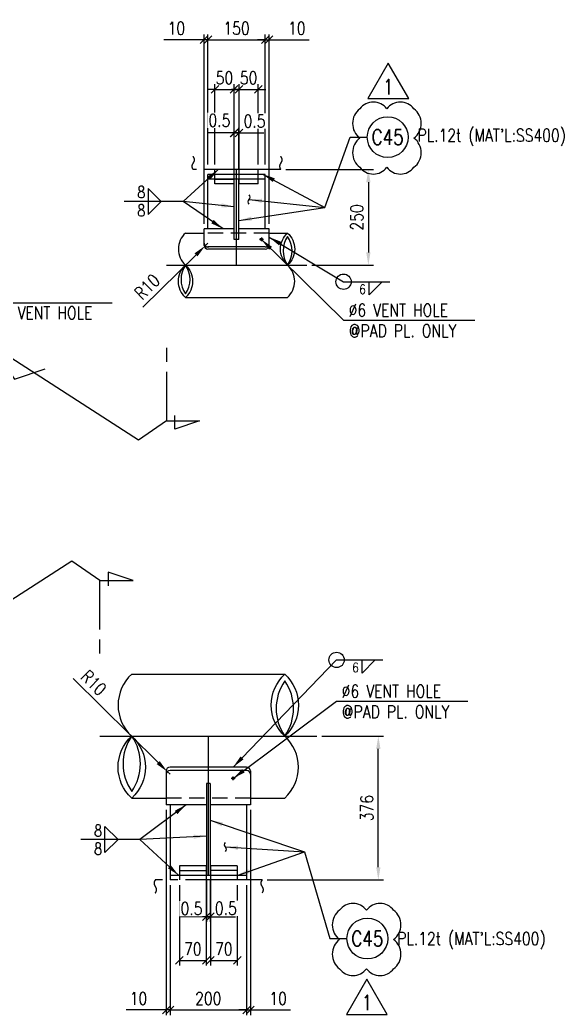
# Model space of a CAD drawing. Header units: millimetres. Extents: x 0 to 91981, y -132907 to 77676.
# Drawn here: x 68178 to 72444, y 6630 to 14434 of the extents above; entities that cross this region are included whole.
import ezdxf
from ezdxf.enums import TextEntityAlignment as Align

# ---------------------------------------------------------------- set-up
doc = ezdxf.new("R2010")
doc.units = ezdxf.units.MM
doc.header["$LTSCALE"] = 60
for name, pattern in [('JNK-CENTER', [34, 30, -1.5, 1, -1.5]), ('JNK-HIDDEN', [3, 2, -1]), ('JNK-PHANTOM', [15, 10, -1, 1, -1, 1, -1])]:
    doc.linetypes.add(name, pattern=pattern)
for name, color, linetype in [('CEN-R', 1, 'JNK-CENTER'), ('CON-C', 4, 'Continuous'), ('CON-G', 3, 'Continuous'), ('CON-W', 7, 'Continuous'), ('CON-Y', 2, 'Continuous'), ('Dim-W', 7, 'Continuous'), ('HID-Y', 2, 'JNK-HIDDEN'), ('PHA-M', 6, 'JNK-PHANTOM'), ('PHA-W', 7, 'JNK-PHANTOM'), ('rev-1', 2, 'Continuous'), ('rev-2', 2, 'Continuous'), ('TXT-C', 4, 'Continuous'), ('TXT-Y', 2, 'Continuous')]:
    doc.layers.add(name, color=color, linetype=linetype)
doc.styles.add('DESCRIPTION', font='SIMPLEX', dxfattribs={"width": 0.85})
doc.styles.add('SIMPLEX', font='simplex.shx', dxfattribs={"width": 0.8})
doc.dimstyles.new('DIM40X3', dxfattribs={"dimscale": 40, "dimtxt": 2.5, "dimasz": 2.5, "dimexe": 1, "dimexo": 1, "dimgap": 1, "dimtad": 1, "dimdec": 1, "dimlfac": 0.333333, "dimdsep": 46, "dimtxsty": 'SIMPLEX', "dimcen": 0, "dimclrd": 256, "dimclre": 256, "dimclrt": 2, "dimadec": 1, "dimazin": 2, "dimtfac": 1, "dimtdec": 1, "dimtix": 1, "dimtmove": 2, "dimatfit": 2, "dimfxl": 1, "dimarcsym": 1})

# ---------------------------------------------------------------- blocks, each defined once
blk = doc.blocks.new('_Oblique')
at = {"color": 0, "linetype": 'ByBlock', "lineweight": -2}
blk.add_line((-0.5, -0.5), (0.5, 0.5), dxfattribs=at)
blk = doc.blocks.new('*D394')
at = {"layer": 'CON-W', "lineweight": -2, "transparency": 16777216}
for p, q in [((69428.3, 7649.4), (69428.3, 7018.7)), ((69638.3, 7649.4), (69638.3, 7018.7)), ((69428.3, 7058.7), (69638.3, 7058.7))]:
    blk.add_line(p, q, dxfattribs=at)
at = {"layer": 'DEFPOINTS', "color": 0, "transparency": 16777216}
for p in [(69428.3, 7689.4), (69638.3, 7689.4), (69638.3, 7058.7)]:
    blk.add_point(p, dxfattribs=at)
at = {"layer": 'CON-W', "lineweight": -2, "transparency": 16777216, "xscale": 60, "yscale": 60, "zscale": 60, "rotation": 180}
blk.add_blockref('_Oblique', (69428.3, 7058.7), dxfattribs=at)
at = {"layer": 'CON-W', "lineweight": -2, "transparency": 16777216, "xscale": 60, "yscale": 60, "zscale": 60}
blk.add_blockref('_Oblique', (69638.3, 7058.7), dxfattribs=at)
at = {"layer": 'CON-W', "color": 2, "transparency": 16777216, "insert": (69533.3, 7148.7), "char_height": 100, "attachment_point": 5, "style": 'SIMPLEX'}
blk.add_mtext('70', dxfattribs=at)
blk = doc.blocks.new('*D395')
at = {"layer": 'CON-W', "lineweight": -2, "transparency": 16777216}
for p, q in [((69671.3, 7649.4), (69671.3, 7018.7)), ((69881.3, 7649.4), (69881.3, 7018.7)), ((69671.3, 7058.7), (69881.3, 7058.7))]:
    blk.add_line(p, q, dxfattribs=at)
at = {"layer": 'DEFPOINTS', "color": 0, "transparency": 16777216}
for p in [(69671.3, 7689.4), (69881.3, 7689.4), (69881.3, 7058.7)]:
    blk.add_point(p, dxfattribs=at)
at = {"layer": 'CON-W', "lineweight": -2, "transparency": 16777216, "xscale": 60, "yscale": 60, "zscale": 60, "rotation": 180}
blk.add_blockref('_Oblique', (69671.3, 7058.7), dxfattribs=at)
at = {"layer": 'CON-W', "lineweight": -2, "transparency": 16777216, "xscale": 60, "yscale": 60, "zscale": 60}
blk.add_blockref('_Oblique', (69881.3, 7058.7), dxfattribs=at)
at = {"layer": 'CON-W', "color": 2, "transparency": 16777216, "insert": (69776.3, 7148.7), "char_height": 100, "attachment_point": 5, "style": 'SIMPLEX'}
blk.add_mtext('70', dxfattribs=at)
blk = doc.blocks.new('weld-sy1')
blk.add_lwpolyline([(0, 2.56), (2.56, 0), (0, -2.56)], close=True)
at = {"style": 'DESCRIPTION', "width": 0.8}
for p in [(-0.563, 0.592), (-0.563, -2.992)]:
    blk.add_attdef('4', text='', height=2.2, dxfattribs=at).set_placement(p, align=Align.RIGHT)
for p in [(3.018, 0.57), (3.018, -2.87)]:
    blk.add_attdef('50-150', p, '', height=2.2, dxfattribs=at)
blk = doc.blocks.new('*D492')
at = {"layer": 'CON-W', "lineweight": -2, "transparency": 16777216}
for p, q in [((69651.5, 12683.2), (69630.2, 12662.2)), ((69558.9, 12592.1), (69141.1, 12181.2))]:
    blk.add_line(p, q, dxfattribs=at)
blk.add_arc((69651.5, 12683.2), 30, 180, 300.91988, dxfattribs=at)
at = {"layer": 'CON-W', "transparency": 16777216}
blk.add_solid([(69547.2, 12604), (69570.6, 12580.2), (69630.2, 12662.2)], dxfattribs=at)
at = {"layer": 'DEFPOINTS', "color": 0, "transparency": 16777216}
for p in [(69630.2, 12662.2), (69651.5, 12683.2)]:
    blk.add_point(p, dxfattribs=at)
at = {"layer": 'CON-W', "color": 2, "transparency": 16777216, "insert": (69175.8, 12341.5), "char_height": 100, "attachment_point": 5, "rotation": 44.52551, "style": 'SIMPLEX'}
blk.add_mtext('R10', dxfattribs=at)
blk = doc.blocks.new('weld-sy2')
blk.add_lwpolyline([(2.56, 0), (0, -2.56), (0, 0)])
at = {"style": 'SIMPLEX', "width": 0.8}
blk.add_attdef('4', text='', height=2.2, dxfattribs=at).set_placement((-0.6504, -2.992), align=Align.RIGHT)
blk = doc.blocks.new('*D537')
at = {"lineweight": -2, "transparency": 16777216}
for p, q in [((70263.7, 13260.6), (70949.3, 13260.6)), ((70909.3, 13160.6), (70909.3, 12610.6)), ((70466.5, 12510.6), (70949.3, 12510.6))]:
    blk.add_line(p, q, dxfattribs=at)
at = {"transparency": 16777216}
for points in [[(70892.7, 13160.6), (70926, 13160.6), (70909.3, 13260.6)], [(70892.7, 12610.6), (70926, 12610.6), (70909.3, 12510.6)]]:
    blk.add_solid(points, dxfattribs=at)
at = {"layer": 'DEFPOINTS', "color": 0, "transparency": 16777216}
for p in [(70223.7, 13260.6), (70426.5, 12510.6), (70909.3, 12510.6)]:
    blk.add_point(p, dxfattribs=at)
at = {"color": 2, "transparency": 16777216, "insert": (70819.3, 12885.6), "char_height": 100, "attachment_point": 5, "rotation": 90, "style": 'SIMPLEX'}
blk.add_mtext('250', dxfattribs=at)
blk = doc.blocks.new('pipesece')
at = {"layer": 'CON-W'}
blk.add_lwpolyline([(0.5, 0, 0.44), (0, 0, -0.44), (-0.5, 0, -0.44), (0, 0)], format="xyb", dxfattribs=at)
blk.add_lwpolyline([(-0.4461, 0, 0.31383), (0, 0, 0.31383)], format="xyb", close=True, dxfattribs=at)
blk = doc.blocks.new('*D456')
at = {"layer": 'CON-W', "lineweight": -2, "transparency": 16777216}
for p, q in [((69262.4, 8609.7), (68596.1, 9268.7)), ((69354.8, 8518.3), (69333.5, 8539.4))]:
    blk.add_line(p, q, dxfattribs=at)
at = {"layer": 'CON-W', "transparency": 16777216}
blk.add_solid([(69274.1, 8621.5), (69250.6, 8597.8), (69333.5, 8539.4)], dxfattribs=at)
at = {"layer": 'DEFPOINTS', "color": 0, "transparency": 16777216}
for p in [(69333.5, 8539.4), (69354.8, 8518.3)]:
    blk.add_point(p, dxfattribs=at)
at = {"layer": 'CON-W', "color": 2, "transparency": 16777216, "insert": (68756.9, 9236.3), "char_height": 100, "attachment_point": 5, "rotation": 315.31221, "style": 'SIMPLEX'}
blk.add_mtext('R10', dxfattribs=at)
blk = doc.blocks.new('SECMARK2')
at = {"layer": 'CON-C'}
blk.add_line((0, 0), (-2.72, 0), dxfattribs=at)
blk.add_lwpolyline([(-4.67, 0), (-14.32, 0), (-14.32, 6.51), (-15.93, 1.64), (-13.23, 1.64)], dxfattribs=at)
at = {"layer": 'CON-C', "style": 'SIMPLEX', "width": 0.8}
blk.add_attdef('TAG', (-12.98, 1.18), '', height=3.5, dxfattribs=at)
blk = doc.blocks.new('*D496')
at = {"lineweight": -2, "transparency": 16777216}
for p, q in [((70544.8, 8817.4), (71027.6, 8817.4)), ((70987.6, 7789.4), (70987.6, 8717.4)), ((70116.9, 7689.4), (71027.6, 7689.4))]:
    blk.add_line(p, q, dxfattribs=at)
at = {"transparency": 16777216}
for points in [[(70970.9, 8717.4), (71004.3, 8717.4), (70987.6, 8817.4)], [(70970.9, 7789.4), (71004.3, 7789.4), (70987.6, 7689.4)]]:
    blk.add_solid(points, dxfattribs=at)
at = {"layer": 'DEFPOINTS', "color": 0, "transparency": 16777216}
for p in [(70504.8, 8817.4), (70987.6, 8817.4), (70076.9, 7689.4)]:
    blk.add_point(p, dxfattribs=at)
at = {"color": 2, "transparency": 16777216, "insert": (70897.6, 8253.4), "char_height": 100, "attachment_point": 5, "rotation": 90, "style": 'SIMPLEX'}
blk.add_mtext('376', dxfattribs=at)
blk = doc.blocks.new('*D514')
at = {"layer": 'CON-W', "lineweight": -2, "transparency": 16777216}
for p, q in [((69621.5, 12834.3), (69621.5, 14318.5)), ((69651.5, 13698.9), (69651.5, 14318.5)), ((69621.5, 14278.5), (69307.3, 14278.5)), ((69651.5, 14278.5), (69621.5, 14278.5)), ((69651.5, 14278.5), (69711.5, 14278.5))]:
    blk.add_line(p, q, dxfattribs=at)
at = {"layer": 'DEFPOINTS', "color": 0, "transparency": 16777216}
for p in [(69651.5, 14278.5), (69651.5, 13658.9), (69621.5, 12794.3)]:
    blk.add_point(p, dxfattribs=at)
at = {"layer": 'CON-W', "lineweight": -2, "transparency": 16777216, "xscale": 60, "yscale": 60, "zscale": 60}
blk.add_blockref('_Oblique', (69621.5, 14278.5), dxfattribs=at)
at = {"layer": 'CON-W', "lineweight": -2, "transparency": 16777216, "xscale": 60, "yscale": 60, "zscale": 60, "rotation": 180}
blk.add_blockref('_Oblique', (69651.5, 14278.5), dxfattribs=at)
at = {"layer": 'CON-W', "color": 2, "transparency": 16777216, "insert": (69404.4, 14368.5), "char_height": 100, "attachment_point": 5, "style": 'SIMPLEX'}
blk.add_mtext('10', dxfattribs=at)
blk = doc.blocks.new('*D515')
at = {"layer": 'CON-W', "lineweight": -2, "transparency": 16777216}
for p, q in [((70101.5, 13698.9), (70101.5, 14318.5)), ((70131.5, 12834.3), (70131.5, 14318.5)), ((70101.5, 14278.5), (70041.5, 14278.5)), ((70101.5, 14278.5), (70131.5, 14278.5)), ((70131.5, 14278.5), (70445.8, 14278.5))]:
    blk.add_line(p, q, dxfattribs=at)
at = {"layer": 'DEFPOINTS', "color": 0, "transparency": 16777216}
for p in [(70101.5, 14278.5), (70101.5, 13658.9), (70131.5, 12794.3)]:
    blk.add_point(p, dxfattribs=at)
at = {"layer": 'CON-W', "lineweight": -2, "transparency": 16777216, "xscale": 60, "yscale": 60, "zscale": 60}
blk.add_blockref('_Oblique', (70101.5, 14278.5), dxfattribs=at)
at = {"layer": 'CON-W', "lineweight": -2, "transparency": 16777216, "xscale": 60, "yscale": 60, "zscale": 60, "rotation": 180}
blk.add_blockref('_Oblique', (70131.5, 14278.5), dxfattribs=at)
at = {"layer": 'CON-W', "color": 2, "transparency": 16777216, "insert": (70348.7, 14368.5), "char_height": 100, "attachment_point": 5, "style": 'SIMPLEX'}
blk.add_mtext('10', dxfattribs=at)
blk = doc.blocks.new('*D516')
at = {"layer": 'CON-W', "lineweight": -2, "transparency": 16777216}
for p, q in [((69651.5, 13298.9), (69651.5, 14318.5)), ((70101.5, 13298.9), (70101.5, 14318.5)), ((69651.5, 14278.5), (70101.5, 14278.5))]:
    blk.add_line(p, q, dxfattribs=at)
at = {"layer": 'DEFPOINTS', "color": 0, "transparency": 16777216}
for p in [(70101.5, 14278.5), (69651.5, 13258.9), (70101.5, 13258.9)]:
    blk.add_point(p, dxfattribs=at)
at = {"layer": 'CON-W', "lineweight": -2, "transparency": 16777216, "xscale": 60, "yscale": 60, "zscale": 60, "rotation": 180}
blk.add_blockref('_Oblique', (69651.5, 14278.5), dxfattribs=at)
at = {"layer": 'CON-W', "lineweight": -2, "transparency": 16777216, "xscale": 60, "yscale": 60, "zscale": 60}
blk.add_blockref('_Oblique', (70101.5, 14278.5), dxfattribs=at)
at = {"layer": 'CON-W', "color": 2, "transparency": 16777216, "insert": (69876.5, 14368.5), "char_height": 100, "attachment_point": 5, "style": 'SIMPLEX'}
blk.add_mtext('150', dxfattribs=at)
blk = doc.blocks.new('*D517')
at = {"layer": 'CON-W', "lineweight": -2, "transparency": 16777216}
for p, q in [((69707, 13298.9), (69707, 13929.6)), ((69857, 13298.9), (69857, 13929.6)), ((69707, 13889.6), (69647, 13889.6)), ((69707, 13889.6), (69857, 13889.6)), ((69857, 13889.6), (69917, 13889.6))]:
    blk.add_line(p, q, dxfattribs=at)
at = {"layer": 'DEFPOINTS', "color": 0, "transparency": 16777216}
for p in [(69857, 13889.6), (69707, 13258.9), (69857, 13258.9)]:
    blk.add_point(p, dxfattribs=at)
at = {"layer": 'CON-W', "lineweight": -2, "transparency": 16777216, "xscale": 60, "yscale": 60, "zscale": 60}
blk.add_blockref('_Oblique', (69707, 13889.6), dxfattribs=at)
at = {"layer": 'CON-W', "lineweight": -2, "transparency": 16777216, "xscale": 60, "yscale": 60, "zscale": 60, "rotation": 180}
blk.add_blockref('_Oblique', (69857, 13889.6), dxfattribs=at)
at = {"layer": 'CON-W', "color": 2, "transparency": 16777216, "insert": (69782, 13979.6), "char_height": 100, "attachment_point": 5, "style": 'SIMPLEX'}
blk.add_mtext('50', dxfattribs=at)
blk = doc.blocks.new('*D518')
at = {"layer": 'CON-W', "lineweight": -2, "transparency": 16777216}
for p, q in [((69896, 13298.9), (69896, 13929.6)), ((70046, 13298.9), (70046, 13929.6)), ((69896, 13889.6), (69836, 13889.6)), ((69896, 13889.6), (70046, 13889.6)), ((70046, 13889.6), (70106, 13889.6))]:
    blk.add_line(p, q, dxfattribs=at)
at = {"layer": 'DEFPOINTS', "color": 0, "transparency": 16777216}
for p in [(70046, 13889.6), (69896, 13258.9), (70046, 13258.9)]:
    blk.add_point(p, dxfattribs=at)
at = {"layer": 'CON-W', "lineweight": -2, "transparency": 16777216, "xscale": 60, "yscale": 60, "zscale": 60}
blk.add_blockref('_Oblique', (69896, 13889.6), dxfattribs=at)
at = {"layer": 'CON-W', "lineweight": -2, "transparency": 16777216, "xscale": 60, "yscale": 60, "zscale": 60, "rotation": 180}
blk.add_blockref('_Oblique', (70046, 13889.6), dxfattribs=at)
at = {"layer": 'CON-W', "color": 2, "transparency": 16777216, "insert": (69971, 13979.6), "char_height": 100, "attachment_point": 5, "style": 'SIMPLEX'}
blk.add_mtext('50', dxfattribs=at)
blk = doc.blocks.new('*D519')
at = {"layer": 'CON-W', "lineweight": -2, "transparency": 16777216}
for p, q in [((69857, 13262.9), (69857, 13587.4)), ((69858.5, 13262.9), (69858.5, 13587.4)), ((69857, 13547.4), (69797, 13547.4)), ((69858.5, 13547.4), (69918.5, 13547.4))]:
    blk.add_line(p, q, dxfattribs=at)
at = {"layer": 'DEFPOINTS', "color": 0, "transparency": 16777216}
for p in [(69857, 13222.9), (69858.5, 13222.9)]:
    blk.add_point(p, dxfattribs=at)
at = {"layer": 'CON-W', "color": 2, "transparency": 16777216, "insert": (69742, 13645.9), "char_height": 100, "attachment_point": 5, "style": 'SIMPLEX', "bg_fill": 3, "box_fill_scale": 1.1, "bg_fill_color": 256, "bg_fill_true_color": 13158600, "bg_fill_transparency": 0}
blk.add_mtext('0.5', dxfattribs=at)
at = {"layer": 'CON-W', "lineweight": -2, "transparency": 16777216}
blk.add_line((69857, 13547.4), (69858.5, 13547.4), dxfattribs=at)
at = {"layer": 'DEFPOINTS', "color": 0, "transparency": 16777216}
blk.add_point((69858.5, 13547.4), dxfattribs=at)
at = {"layer": 'CON-W', "lineweight": -2, "transparency": 16777216, "xscale": 60, "yscale": 60, "zscale": 60}
blk.add_blockref('_Oblique', (69857, 13547.4), dxfattribs=at)
at = {"layer": 'CON-W', "lineweight": -2, "transparency": 16777216, "xscale": 60, "yscale": 60, "zscale": 60, "rotation": 180}
blk.add_blockref('_Oblique', (69858.5, 13547.4), dxfattribs=at)
blk = doc.blocks.new('*D520')
at = {"layer": 'CON-W', "lineweight": -2, "transparency": 16777216}
for p, q in [((69894.5, 13262.9), (69894.5, 13587.4)), ((69896, 13262.9), (69896, 13587.4)), ((69894.5, 13547.4), (69834.5, 13547.4)), ((69896, 13547.4), (69956, 13547.4))]:
    blk.add_line(p, q, dxfattribs=at)
at = {"layer": 'DEFPOINTS', "color": 0, "transparency": 16777216}
for p in [(69894.5, 13222.9), (69896, 13222.9)]:
    blk.add_point(p, dxfattribs=at)
at = {"layer": 'CON-W', "color": 2, "transparency": 16777216, "insert": (70017.2, 13640.4), "char_height": 100, "attachment_point": 5, "style": 'SIMPLEX', "bg_fill": 3, "box_fill_scale": 1.1, "bg_fill_color": 256, "bg_fill_true_color": 13158600, "bg_fill_transparency": 0}
blk.add_mtext('0.5', dxfattribs=at)
at = {"layer": 'CON-W', "lineweight": -2, "transparency": 16777216}
blk.add_line((69894.5, 13547.4), (69896, 13547.4), dxfattribs=at)
at = {"layer": 'DEFPOINTS', "color": 0, "transparency": 16777216}
blk.add_point((69896, 13547.4), dxfattribs=at)
at = {"layer": 'CON-W', "lineweight": -2, "transparency": 16777216, "xscale": 60, "yscale": 60, "zscale": 60}
blk.add_blockref('_Oblique', (69894.5, 13547.4), dxfattribs=at)
at = {"layer": 'CON-W', "lineweight": -2, "transparency": 16777216, "xscale": 60, "yscale": 60, "zscale": 60, "rotation": 180}
blk.add_blockref('_Oblique', (69896, 13547.4), dxfattribs=at)
blk = doc.blocks.new('*D521')
at = {"layer": 'CON-W', "lineweight": -2, "transparency": 16777216}
for p, q in [((69324.8, 8239.1), (69324.8, 6629.9)), ((69354.8, 7649.4), (69354.8, 6629.9)), ((69324.8, 6669.9), (69010.5, 6669.9)), ((69354.8, 6669.9), (69324.8, 6669.9)), ((69354.8, 6669.9), (69414.8, 6669.9))]:
    blk.add_line(p, q, dxfattribs=at)
at = {"layer": 'DEFPOINTS', "color": 0, "transparency": 16777216}
for p in [(69324.8, 8279.1), (69354.8, 7689.4), (69354.8, 6669.9)]:
    blk.add_point(p, dxfattribs=at)
at = {"layer": 'CON-W', "lineweight": -2, "transparency": 16777216, "xscale": 60, "yscale": 60, "zscale": 60}
blk.add_blockref('_Oblique', (69324.8, 6669.9), dxfattribs=at)
at = {"layer": 'CON-W', "lineweight": -2, "transparency": 16777216, "xscale": 60, "yscale": 60, "zscale": 60, "rotation": 180}
blk.add_blockref('_Oblique', (69354.8, 6669.9), dxfattribs=at)
at = {"layer": 'CON-W', "color": 2, "transparency": 16777216, "insert": (69107.6, 6759.9), "char_height": 100, "attachment_point": 5, "style": 'SIMPLEX'}
blk.add_mtext('10', dxfattribs=at)
blk = doc.blocks.new('*D522')
at = {"layer": 'CON-W', "lineweight": -2, "transparency": 16777216}
for p, q in [((69984.8, 8239.1), (69984.8, 6629.9)), ((69954.8, 7649.4), (69954.8, 6629.9)), ((69954.8, 6669.9), (69894.8, 6669.9)), ((69954.8, 6669.9), (69984.8, 6669.9)), ((69984.8, 6669.9), (70299.1, 6669.9))]:
    blk.add_line(p, q, dxfattribs=at)
at = {"layer": 'DEFPOINTS', "color": 0, "transparency": 16777216}
for p in [(69984.8, 8279.1), (69954.8, 7689.4), (69954.8, 6669.9)]:
    blk.add_point(p, dxfattribs=at)
at = {"layer": 'CON-W', "lineweight": -2, "transparency": 16777216, "xscale": 60, "yscale": 60, "zscale": 60}
blk.add_blockref('_Oblique', (69954.8, 6669.9), dxfattribs=at)
at = {"layer": 'CON-W', "lineweight": -2, "transparency": 16777216, "xscale": 60, "yscale": 60, "zscale": 60, "rotation": 180}
blk.add_blockref('_Oblique', (69984.8, 6669.9), dxfattribs=at)
at = {"layer": 'CON-W', "color": 2, "transparency": 16777216, "insert": (70201.9, 6759.9), "char_height": 100, "attachment_point": 5, "style": 'SIMPLEX'}
blk.add_mtext('10', dxfattribs=at)
blk = doc.blocks.new('*D523')
at = {"layer": 'CON-W', "lineweight": -2, "transparency": 16777216}
for p, q in [((69354.8, 7649.4), (69354.8, 6629.9)), ((69954.8, 7649.4), (69954.8, 6629.9)), ((69354.8, 6669.9), (69954.8, 6669.9))]:
    blk.add_line(p, q, dxfattribs=at)
at = {"layer": 'DEFPOINTS', "color": 0, "transparency": 16777216}
for p in [(69354.8, 7689.4), (69954.8, 7689.4), (69954.8, 6669.9)]:
    blk.add_point(p, dxfattribs=at)
at = {"layer": 'CON-W', "lineweight": -2, "transparency": 16777216, "xscale": 60, "yscale": 60, "zscale": 60, "rotation": 180}
blk.add_blockref('_Oblique', (69354.8, 6669.9), dxfattribs=at)
at = {"layer": 'CON-W', "lineweight": -2, "transparency": 16777216, "xscale": 60, "yscale": 60, "zscale": 60}
blk.add_blockref('_Oblique', (69954.8, 6669.9), dxfattribs=at)
at = {"layer": 'CON-W', "color": 2, "transparency": 16777216, "insert": (69654.8, 6759.9), "char_height": 100, "attachment_point": 5, "style": 'SIMPLEX'}
blk.add_mtext('200', dxfattribs=at)
blk = doc.blocks.new('*D529')
at = {"layer": 'CON-W', "lineweight": -2, "transparency": 16777216}
for p, q in [((69638.3, 7685.4), (69638.3, 7360.9)), ((69639.8, 7685.4), (69639.8, 7360.9)), ((69638.3, 7400.9), (69578.3, 7400.9)), ((69639.8, 7400.9), (69699.8, 7400.9))]:
    blk.add_line(p, q, dxfattribs=at)
at = {"layer": 'DEFPOINTS', "color": 0, "transparency": 16777216}
for p in [(69638.3, 7725.4), (69639.8, 7725.4)]:
    blk.add_point(p, dxfattribs=at)
at = {"layer": 'CON-W', "color": 2, "transparency": 16777216, "insert": (69523.3, 7465.6), "char_height": 100, "attachment_point": 5, "style": 'SIMPLEX', "bg_fill": 3, "box_fill_scale": 1.1, "bg_fill_color": 256, "bg_fill_true_color": 13158600, "bg_fill_transparency": 0}
blk.add_mtext('0.5', dxfattribs=at)
at = {"layer": 'CON-W', "lineweight": -2, "transparency": 16777216}
blk.add_line((69638.3, 7400.9), (69639.8, 7400.9), dxfattribs=at)
at = {"layer": 'DEFPOINTS', "color": 0, "transparency": 16777216}
blk.add_point((69639.8, 7400.9), dxfattribs=at)
at = {"layer": 'CON-W', "lineweight": -2, "transparency": 16777216, "xscale": 60, "yscale": 60, "zscale": 60}
blk.add_blockref('_Oblique', (69638.3, 7400.9), dxfattribs=at)
at = {"layer": 'CON-W', "lineweight": -2, "transparency": 16777216, "xscale": 60, "yscale": 60, "zscale": 60, "rotation": 180}
blk.add_blockref('_Oblique', (69639.8, 7400.9), dxfattribs=at)
blk = doc.blocks.new('*D530')
at = {"layer": 'CON-W', "lineweight": -2, "transparency": 16777216}
for p, q in [((69669.8, 7685.4), (69669.8, 7360.9)), ((69671.3, 7685.4), (69671.3, 7360.9)), ((69669.8, 7400.9), (69609.8, 7400.9)), ((69671.3, 7400.9), (69731.3, 7400.9))]:
    blk.add_line(p, q, dxfattribs=at)
at = {"layer": 'DEFPOINTS', "color": 0, "transparency": 16777216}
for p in [(69669.8, 7725.4), (69671.3, 7725.4)]:
    blk.add_point(p, dxfattribs=at)
at = {"layer": 'CON-W', "color": 2, "transparency": 16777216, "insert": (69792.5, 7466.9), "char_height": 100, "attachment_point": 5, "style": 'SIMPLEX', "bg_fill": 3, "box_fill_scale": 1.1, "bg_fill_color": 256, "bg_fill_true_color": 13158600, "bg_fill_transparency": 0}
blk.add_mtext('0.5', dxfattribs=at)
at = {"layer": 'CON-W', "lineweight": -2, "transparency": 16777216}
blk.add_line((69669.8, 7400.9), (69671.3, 7400.9), dxfattribs=at)
at = {"layer": 'DEFPOINTS', "color": 0, "transparency": 16777216}
blk.add_point((69671.3, 7400.9), dxfattribs=at)
at = {"layer": 'CON-W', "lineweight": -2, "transparency": 16777216, "xscale": 60, "yscale": 60, "zscale": 60}
blk.add_blockref('_Oblique', (69669.8, 7400.9), dxfattribs=at)
at = {"layer": 'CON-W', "lineweight": -2, "transparency": 16777216, "xscale": 60, "yscale": 60, "zscale": 60, "rotation": 180}
blk.add_blockref('_Oblique', (69671.3, 7400.9), dxfattribs=at)
blk = doc.blocks.new('piec-tag')
at = {"layer": 'CON-Y'}
blk.add_circle((0, 0), 4, dxfattribs=at)
at = {"layer": 'CON-G', "style": 'SIMPLEX', "width": 0.8}
blk.add_attdef('P.N', text='', height=3, dxfattribs=at).set_placement((0, 0), align=Align.MIDDLE)
at = {"layer": 'CON-G', "style": 'SIMPLEX', "width": 0.8, "flags": 1}
blk.add_attdef('BOM', (4.48, -3.74), '', height=2.5, dxfattribs=at)
blk = doc.blocks.new('revmark')
at = {"layer": 'rev-2'}
blk.add_lwpolyline([(0, 0), (-4, -6.93), (4, -6.93)], close=True, dxfattribs=at)
at = {"layer": 'rev-2', "style": 'SIMPLEX', "width": 0.8}
blk.add_attdef('REVMARK', text='', height=3, dxfattribs=at).set_placement((0, -4.62), align=Align.MIDDLE_CENTER)

msp = doc.modelspace()

# ---------------------------------------------------------------- linework, layer by layer
at = {"layer": 'CEN-R'}
for p, q in [((69876.54769, 12510.55673), (69876.54769, 13260.55673)), ((70071.54769, 12728.11997), (70071.54769, 12698.22497)), ((70086.49519, 12713.17247), (70056.60019, 12713.17247)), ((69326.54769, 12510.55673), (70426.54769, 12510.55673)), ((68804.79274, 8817.40997), (70504.79274, 8817.40997)), ((69654.79274, 8817.40997), (69654.79274, 7725.40997)), ((69864.74024, 8485.93831), (69834.84524, 8485.93831)), ((69849.79274, 8470.99081), (69849.79274, 8500.88581))]:
    msp.add_line(p, q, dxfattribs=at)
for points in [[(69536.38226, 13260.55673, -0.4), (69536.38226, 13311.29883, 0.4), (69536.38226, 13362.04094, 0.4)], [(70223.67169, 13260.55673, -0.4), (70223.67169, 13311.29883, 0.4), (70223.67169, 13362.04094, 0.4)], [(69239.62732, 7689.40997, 0.4), (69239.62732, 7638.66787, -0.4), (69239.62732, 7587.92576, -0.4)], [(70076.91674, 7689.40997, 0.4), (70076.91674, 7638.66787, -0.4), (70076.91674, 7587.92576, -0.4)]]:
    msp.add_lwpolyline(points, format="xyb", dxfattribs=at)
at = {"layer": 'CON-C'}
for points in [[(69326.54769, 11289.40552), (69106.60484, 11138.97724), (67942.72859, 11889.16407), (68134.84648, 11616.78006), (68376.11064, 11697.15568)], [(68804.79274, 10038.56118), (68584.8499, 10188.98947), (67420.97365, 9438.80263), (67613.09154, 9711.18664), (67854.35569, 9630.81103)]]:
    msp.add_lwpolyline(points, dxfattribs=at)
at = {"layer": 'CON-G'}
for p, q in [((70101.54769, 13221.55673), (69651.54769, 13221.55673)), ((69651.54769, 12795.91673), (69651.54769, 13221.55673)), ((70101.54769, 12795.91673), (70101.54769, 13221.55673)), ((70101.54769, 13185.55673), (69651.54769, 13185.55673)), ((69858.54769, 12713.17247), (69858.54769, 13185.55673)), ((69894.54769, 12713.17247), (69894.54769, 13185.55673)), ((69476.54769, 12763.00673), (69621.54769, 12763.00673)), ((69621.54769, 12664.08293), (69621.54769, 12795.91673)), ((69858.54769, 12795.91673), (69621.54769, 12795.91673)), ((70131.54769, 12795.91673), (69894.54769, 12795.91673)), ((70131.54769, 12666.78173), (70131.54769, 12795.91673)), ((70131.54769, 12763.00673), (70276.54769, 12763.00673)), ((70101.54769, 12653.23673), (69651.54769, 12653.23673)), ((69894.54769, 12713.17247), (69858.54769, 12713.17247)), ((70101.54769, 12636.78173), (69651.54769, 12636.78173)), ((69476.54769, 12258.10673), (70276.54769, 12258.10673)), ((69054.79274, 9303.25997), (70254.79274, 9303.25997)), ((69324.79274, 8544.48497), (69324.79274, 8279.11997)), ((69954.79274, 8574.48497), (69354.79274, 8574.48497)), ((69954.79274, 8548.26497), (69354.79274, 8548.26497)), ((69984.79274, 8544.48497), (69984.79274, 8279.11997)), ((69639.79274, 8446.38959), (69639.79274, 7725.40997)), ((69669.79274, 8446.38959), (69639.79274, 8446.38959)), ((69669.79274, 8446.38959), (69669.79274, 7725.40997)), ((69054.79274, 8331.55997), (69324.79274, 8331.55997)), ((69639.79274, 8279.11997), (69324.79274, 8279.11997)), ((69354.79274, 8279.11997), (69354.79274, 7689.40997)), ((69984.79274, 8279.11997), (69669.79274, 8279.11997)), ((69954.79274, 8279.11997), (69954.79274, 7689.40997)), ((69984.79274, 8331.55997), (70254.79274, 8331.55997)), ((69954.79274, 7725.40997), (69354.79274, 7725.40997))]:
    msp.add_line(p, q, dxfattribs=at)
for centre in [(70071.54769, 12713.17247), (69849.79274, 8485.93831)]:
    msp.add_circle(centre, 9, dxfattribs=at)
for centre, start, end in [((69651.54769, 12683.23673), 180, 270), ((69651.54769, 12666.78173), 180, 270), ((70101.54769, 12683.23673), 270, 0), ((70101.54769, 12666.78173), 270, 0), ((69354.79274, 8544.48497), 90, 180), ((69354.79274, 8518.26497), 90, 180), ((69954.79274, 8544.48497), 0, 90), ((69954.79274, 8518.26497), 0, 90)]:
    msp.add_arc(centre, 30, start, end, dxfattribs=at)
at = {"layer": 'CON-W'}
for p, q in [((69800.04769, 13547.43211), (69656.95184, 13547.43211)), ((69950.84769, 13547.43211), (70091.24753, 13547.43211)), ((70766.9815, 13514.92411), (70901.15568, 13514.92411)), ((67930.49486, 12215.80124), (68901.43442, 12215.80124)), ((69580.89274, 7400.9147), (69437.79689, 7400.9147)), ((69728.69274, 7400.9147), (69869.09258, 7400.9147)), ((70607.81586, 7229.86047), (70741.99005, 7229.86047))]:
    msp.add_line(p, q, dxfattribs=at)
for points in [[(69974.9226, 12988.98845, -0.4), (69974.9226, 13025.38381, 0.4), (69974.9226, 13061.77917, 0.4)], [(69787.48379, 7984.54385, 0.4), (69787.48379, 7948.14849, -0.4), (69787.48379, 7911.75313, -0.4)]]:
    msp.add_lwpolyline(points, format="xyb", dxfattribs=at)
for centre in [(70715.27961, 12381.03593), (70660.60547, 9414.9436)]:
    msp.add_circle(centre, 60, dxfattribs=at)
at = {"layer": 'HID-Y'}
for p, q in [((70131.54769, 12763.00673), (69621.54769, 12763.00673)), ((69984.79274, 8331.55997), (69324.79274, 8331.55997))]:
    msp.add_line(p, q, dxfattribs=at)
at = {"layer": 'PHA-M'}
for p, q in [((70223.67169, 13260.55673), (69536.38226, 13260.55673)), ((69707.04769, 13149.55673), (69707.04769, 13260.55673)), ((69857.04769, 13149.55673), (69857.04769, 13260.55673)), ((69896.04769, 13149.55673), (69896.04769, 13260.55673)), ((70046.04769, 13149.55673), (70046.04769, 13260.55673)), ((69857.04769, 13149.55673), (69707.04769, 13149.55673)), ((69710.04769, 13185.55673), (69860.04769, 13185.55673)), ((70043.04769, 13185.55673), (69893.04769, 13185.55673)), ((70046.04769, 13149.55673), (69896.04769, 13149.55673)), ((69638.29274, 7800.40997), (69428.29274, 7800.40997)), ((69428.29274, 7800.40997), (69428.29274, 7689.40997)), ((69428.29274, 7764.40997), (69638.29274, 7764.40997)), ((69638.29274, 7800.40997), (69638.29274, 7689.40997)), ((69881.29274, 7800.40997), (69671.29274, 7800.40997)), ((69671.29274, 7800.40997), (69671.29274, 7689.40997)), ((69881.29274, 7764.40997), (69671.29274, 7764.40997)), ((69881.29274, 7800.40997), (69881.29274, 7689.40997)), ((70076.91674, 7689.40997), (69239.62732, 7689.40997))]:
    msp.add_line(p, q, dxfattribs=at)
at = {"layer": 'TXT-C'}
for points in [[(70843.00324, 13278.01192, 0.5), (71054.78102, 13278.01192, 0.5), (71266.5588, 13278.01192, 0.5), (71266.5588, 13507.50581, 0.5), (71266.5588, 13736.99971, 0.5), (71054.78102, 13736.99971, 0.5), (70843.00324, 13736.99971, 0.5), (70843.00324, 13507.50581, 0.5)], [(70683.83761, 6992.94828, 0.5), (70895.61538, 6992.94828, 0.5), (71107.39316, 6992.94828, 0.5), (71107.39316, 7222.44217, 0.5), (71107.39316, 7451.93606, 0.5), (70895.61538, 7451.93606, 0.5), (70683.83761, 7451.93606, 0.5), (70683.83761, 7222.44217, 0.5)]]:
    msp.add_lwpolyline(points, format="xyb", close=True, dxfattribs=at)

# ---------------------------------------------------------------- block references
at = {"layer": 'CON-W', "xscale": 40, "yscale": 40, "zscale": 40}
for p in [(71061.15568, 13514.92411), (70901.99005, 7229.86047)]:
    msp.add_blockref('piec-tag', p, dxfattribs=at).add_auto_attribs({'P.N': 'C45'})
at = {"layer": 'CON-W'}
ref = msp.add_blockref('weld-sy1', (69183.94952, 13010.18631), dxfattribs=dict(at, xscale=-40, yscale=40, zscale=40, rotation=180.000000000003))
ref.add_attrib('4', '8', dxfattribs={"layer": '0', "height": 92, "style": 'SIMPLEX', "width": 0.8}).set_placement((69161.42952, 12894.50631), align=Align.RIGHT)
ref.add_attrib('4', '8', dxfattribs={"layer": '0', "height": 92, "style": 'SIMPLEX', "width": 0.8}).set_placement((69161.42952, 13037.86631), align=Align.RIGHT)
ref = msp.add_blockref('weld-sy2', (70915.27961, 12381.03593), dxfattribs=dict(at, xscale=40, yscale=40, zscale=40, rotation=359.999999999997))
ref.add_attrib('4', '6', dxfattribs={"layer": '0', "height": 73.6, "style": 'SIMPLEX', "width": 0.8}).set_placement((70889.26361, 12284.65193), align=Align.RIGHT)
at = {"layer": 'CON-W', "yscale": 40, "zscale": 40}
for p, xscale, rotation in [((69326.54769, 11862.07218), -40, 270.0000000000031), ((68804.79274, 9465.89452), 40, 270)]:
    msp.add_blockref('SECMARK2', p, dxfattribs=dict(at, xscale=xscale, rotation=rotation))
at = {"layer": 'CON-W'}
ref = msp.add_blockref('weld-sy2', (70860.60547, 9414.9436), dxfattribs=dict(at, xscale=40, yscale=40, zscale=40))
ref.add_attrib('4', '6', dxfattribs={"layer": '0', "height": 73.6, "style": 'SIMPLEX', "width": 0.8}).set_placement((70834.58947, 9318.5596), align=Align.RIGHT)
ref = msp.add_blockref('weld-sy1', (68845.18072, 8007.4124), dxfattribs=dict(at, xscale=40, yscale=40, zscale=40))
ref.add_attrib('4', '8', dxfattribs={"layer": '0', "height": 92, "style": 'SIMPLEX', "width": 0.8}).set_placement((68822.66072, 8031.0924), align=Align.RIGHT)
ref.add_attrib('4', '8', dxfattribs={"layer": '0', "height": 92, "style": 'SIMPLEX', "width": 0.8}).set_placement((68822.66072, 7887.7324), align=Align.RIGHT)
at = {"layer": 'Dim-W', "xscale": 504.8999999730731, "yscale": 504.8999999730731, "zscale": 504.8999999730731}
for p, rotation in [((69476.54769, 12510.55673), 90.00000000000301), ((70276.54769, 12510.55673), 270.000000000003)]:
    msp.add_blockref('pipesece', p, dxfattribs=dict(at, rotation=rotation))
at = {"layer": 'PHA-W', "xscale": 971.6999999999827, "yscale": 971.6999999999827, "zscale": 971.6999999999827}
for p, rotation in [((69054.79274, 8817.40997), 90), ((70254.79274, 8817.40997), 270.000000000003)]:
    msp.add_blockref('pipesece', p, dxfattribs=dict(at, rotation=rotation))
at = {"layer": 'rev-1'}
ref = msp.add_blockref('revmark', (71065.79993, 14094.10491), dxfattribs=dict(at, xscale=40, yscale=40, zscale=40))
ref.add_attrib('REVMARK', '1', dxfattribs={"height": 120, "style": 'SIMPLEX', "width": 0.8}).set_placement((71065.79993, 13909.35291), align=Align.MIDDLE_CENTER)
ref = msp.add_blockref('revmark', (70898.04697, 6912.14487), dxfattribs=dict(at, xscale=40, yscale=40, zscale=40))
ref.add_attrib('REVMARK', '1', dxfattribs={"height": 120, "style": 'SIMPLEX', "width": 0.8}).set_placement((70898.04697, 6727.39287), align=Align.MIDDLE_CENTER)

# ---------------------------------------------------------------- texts
at = {"layer": 'TXT-Y', "style": 'SIMPLEX', "width": 0.8}
for s, p in [("PL.12t (MAT'L:SS400)", (71294.98176, 13479.31652)), ('%%C6 VENT HOLE', (67968.12375, 12086.33713)), ('%%C6 VENT HOLE', (70755.56444, 12107.39549)), ('@PAD PL. ONLY', (70755.56444, 11945.89141)), ('%%C6 VENT HOLE', (70700.8903, 9119.25016)), ('@PAD PL. ONLY', (70700.8903, 8957.74608)), ("PL.12t (MAT'L:SS400)", (71135.81613, 7179.75377))]:
    msp.add_text(s, height=100, dxfattribs=at).set_placement(p)

# ---------------------------------------------------------------- dimensions: what is measured, and where the dimension line sits
for base, p1, p2, angle, picture, middle in [((70909.34513, 12510.55673), (70223.67169, 13260.55673), (70426.54769, 12510.55673), 270, '*D537', (70819.34513, 12885.55673)), ((70987.59018, 8817.40997), (70076.91674, 7689.40997), (70504.79274, 8817.40997), 90, '*D496', (70897.59018, 8253.40997))]:
    dim = msp.add_linear_dim(base=base, p1=p1, p2=p2, angle=angle, dimstyle='DIM40X3')
    dim.commit()
    dim.dimension.update_dxf_attribs({"geometry": picture, "text_midpoint": middle})
at = {"layer": 'CON-W'}
for base, p1, p2, picture, middle in [((69651.54769, 14278.48634), (69621.54769, 12794.29684), (69651.54769, 13658.93684), '*D514', (69404.40483, 14278.48634)), ((70101.54769, 14278.48634), (70131.54769, 12794.29684), (70101.54769, 13658.93684), '*D515', (70348.69055, 14278.48634)), ((69354.79274, 6669.86047), (69324.79274, 8279.11997), (69354.79274, 7689.40997), '*D521', (69107.64988, 6669.86047)), ((69954.79274, 6669.86047), (69984.79274, 8279.11997), (69954.79274, 7689.40997), '*D522', (70201.9356, 6669.86047))]:
    dim = msp.add_linear_dim(base=base, p1=p1, p2=p2, dimstyle='DIM40X3', override={"dimasz": 1.5, "dimblk1": 'Oblique', "dimblk2": 'Oblique', "dimsah": 1, "dimtmove": 0}, dxfattribs=at)
    dim.commit()
    dim.dimension.update_dxf_attribs({"geometry": picture, "text_midpoint": middle, "dimtype": 160})
for base, p1, p2, picture, middle in [((70101.54769, 14278.48634), (69651.54769, 13258.93684), (70101.54769, 13258.93684), '*D516', (69876.54769, 14368.48634)), ((69857.04769, 13889.61676), (69707.04769, 13258.93684), (69857.04769, 13258.93684), '*D517', (69782.04769, 13979.61676)), ((70046.04769, 13889.61676), (69896.04769, 13258.93684), (70046.04769, 13258.93684), '*D518', (69971.04769, 13979.61676)), ((69954.79274, 6669.86047), (69354.79274, 7689.40997), (69954.79274, 7689.40997), '*D523', (69654.79274, 6759.86047)), ((69638.29274, 7058.73005), (69428.29274, 7689.40997), (69638.29274, 7689.40997), '*D394', (69533.29274, 7148.73005)), ((69881.29274, 7058.73005), (69671.29274, 7689.40997), (69881.29274, 7689.40997), '*D395', (69776.29274, 7148.73005))]:
    dim = msp.add_linear_dim(base=base, p1=p1, p2=p2, dimstyle='DIM40X3', override={"dimasz": 1.5, "dimblk1": 'Oblique', "dimblk2": 'Oblique', "dimsah": 1, "dimtmove": 0}, dxfattribs=at)
    dim.commit()
    dim.dimension.update_dxf_attribs({"geometry": picture, "text_midpoint": middle})
for center, mpoint, picture, middle in [((69651.54769, 12683.23673), (69630.15954, 12662.19992), '*D492', (69238.87555, 12277.3436)), ((69354.79274, 8518.26497), (69333.46426, 8539.36227), '*D456', (68693.60752, 9172.28357))]:
    dim = msp.add_radius_dim(center=center, mpoint=mpoint, dimstyle='DIM40X3', override={"dimtmove": 0}, dxfattribs=at)
    dim.commit()
    dim.dimension.update_dxf_attribs({"geometry": picture, "text_midpoint": middle, "dimtype": 164})

# ---------------------------------------------------------------- leaders
for points in [[(70080.52181, 13224.55673), (70569.30475, 12963.86078), (70766.9815, 13514.92411)], [(69733.5006, 13260.55673), (69456.82267, 13010.18631)], [(69770.31041, 12795.91673), (69456.82267, 13010.18631), (68995.42868, 13010.18631)], [(69858.54769, 12969.17089), (69456.82267, 13010.18631)], [(69894.54769, 12860.51778), (70569.30475, 12963.86078)], [(69974.9226, 13025.38381), (70569.30475, 12963.86078)], [(70131.54769, 12731.34923), (70715.27961, 12381.03593), (71077.38713, 12381.03593)], [(70071.54769, 12713.17247), (70715.27961, 12078.63536), (71744.52535, 12078.63536)], [(69849.79274, 8574.48497), (70660.60547, 9414.9436), (71022.71299, 9414.9436)], [(69849.79274, 8485.93831), (70660.60547, 9090.49003), (71689.85121, 9090.49003)], [(69482.29274, 8279.11997), (69118.05387, 8007.4124), (68656.65987, 8007.4124)], [(69669.79274, 8157.30717), (70410.13911, 7908.91331)], [(69639.79274, 8033.58788), (69118.05387, 8007.4124)], [(69423.20393, 7725.40997), (69118.05387, 8007.4124)], [(69787.48379, 7948.14849), (70410.13911, 7908.91331)], [(69879.88596, 7725.40997), (70410.13911, 7908.91331), (70607.81586, 7229.86047)]]:
    msp.add_leader(points, dimstyle='DIM40X3', override={"dimgap": 1, "dimtad": 0}, dxfattribs=at)

# ---------------------------------------------------------------- next in the draw order: dimensions: what is measured, and where the dimension line sits
for base, p1, p2, picture, middle in [((69858.54769, 13547.43211), (69857.04769, 13222.93684), (69858.54769, 13222.93684), '*D519', (69742.00967, 13645.86594)), ((69639.79274, 7400.9147), (69638.29274, 7725.40997), (69639.79274, 7725.40997), '*D529', (69523.25472, 7465.58688))]:
    dim = msp.add_linear_dim(base=base, p1=p1, p2=p2, text='0.5', dimstyle='DIM40X3', override={"dimasz": 1.5, "dimblk1": 'Oblique', "dimblk2": 'Oblique', "dimsah": 1, "dimtfill": 1}, dxfattribs=at)
    dim.commit()
    dim.dimension.update_dxf_attribs({"geometry": picture, "text_midpoint": middle, "dimtype": 160})

# ---------------------------------------------------------------- next in the draw order: dimensions: what is measured, and where the dimension line sits
for base, p1, p2, picture, middle in [((69896.04769, 13547.43211), (69894.54769, 13222.93684), (69896.04769, 13222.93684), '*D520', (70017.23144, 13640.35273)), ((69671.29274, 7400.9147), (69669.79274, 7725.40997), (69671.29274, 7725.40997), '*D530', (69792.4765, 7466.92729))]:
    dim = msp.add_linear_dim(base=base, p1=p1, p2=p2, text='0.5', dimstyle='DIM40X3', override={"dimasz": 1.5, "dimblk1": 'Oblique', "dimblk2": 'Oblique', "dimsah": 1, "dimtfill": 1}, dxfattribs=at)
    dim.commit()
    dim.dimension.update_dxf_attribs({"geometry": picture, "text_midpoint": middle, "dimtype": 160})

doc.saveas('drawing.dxf')
